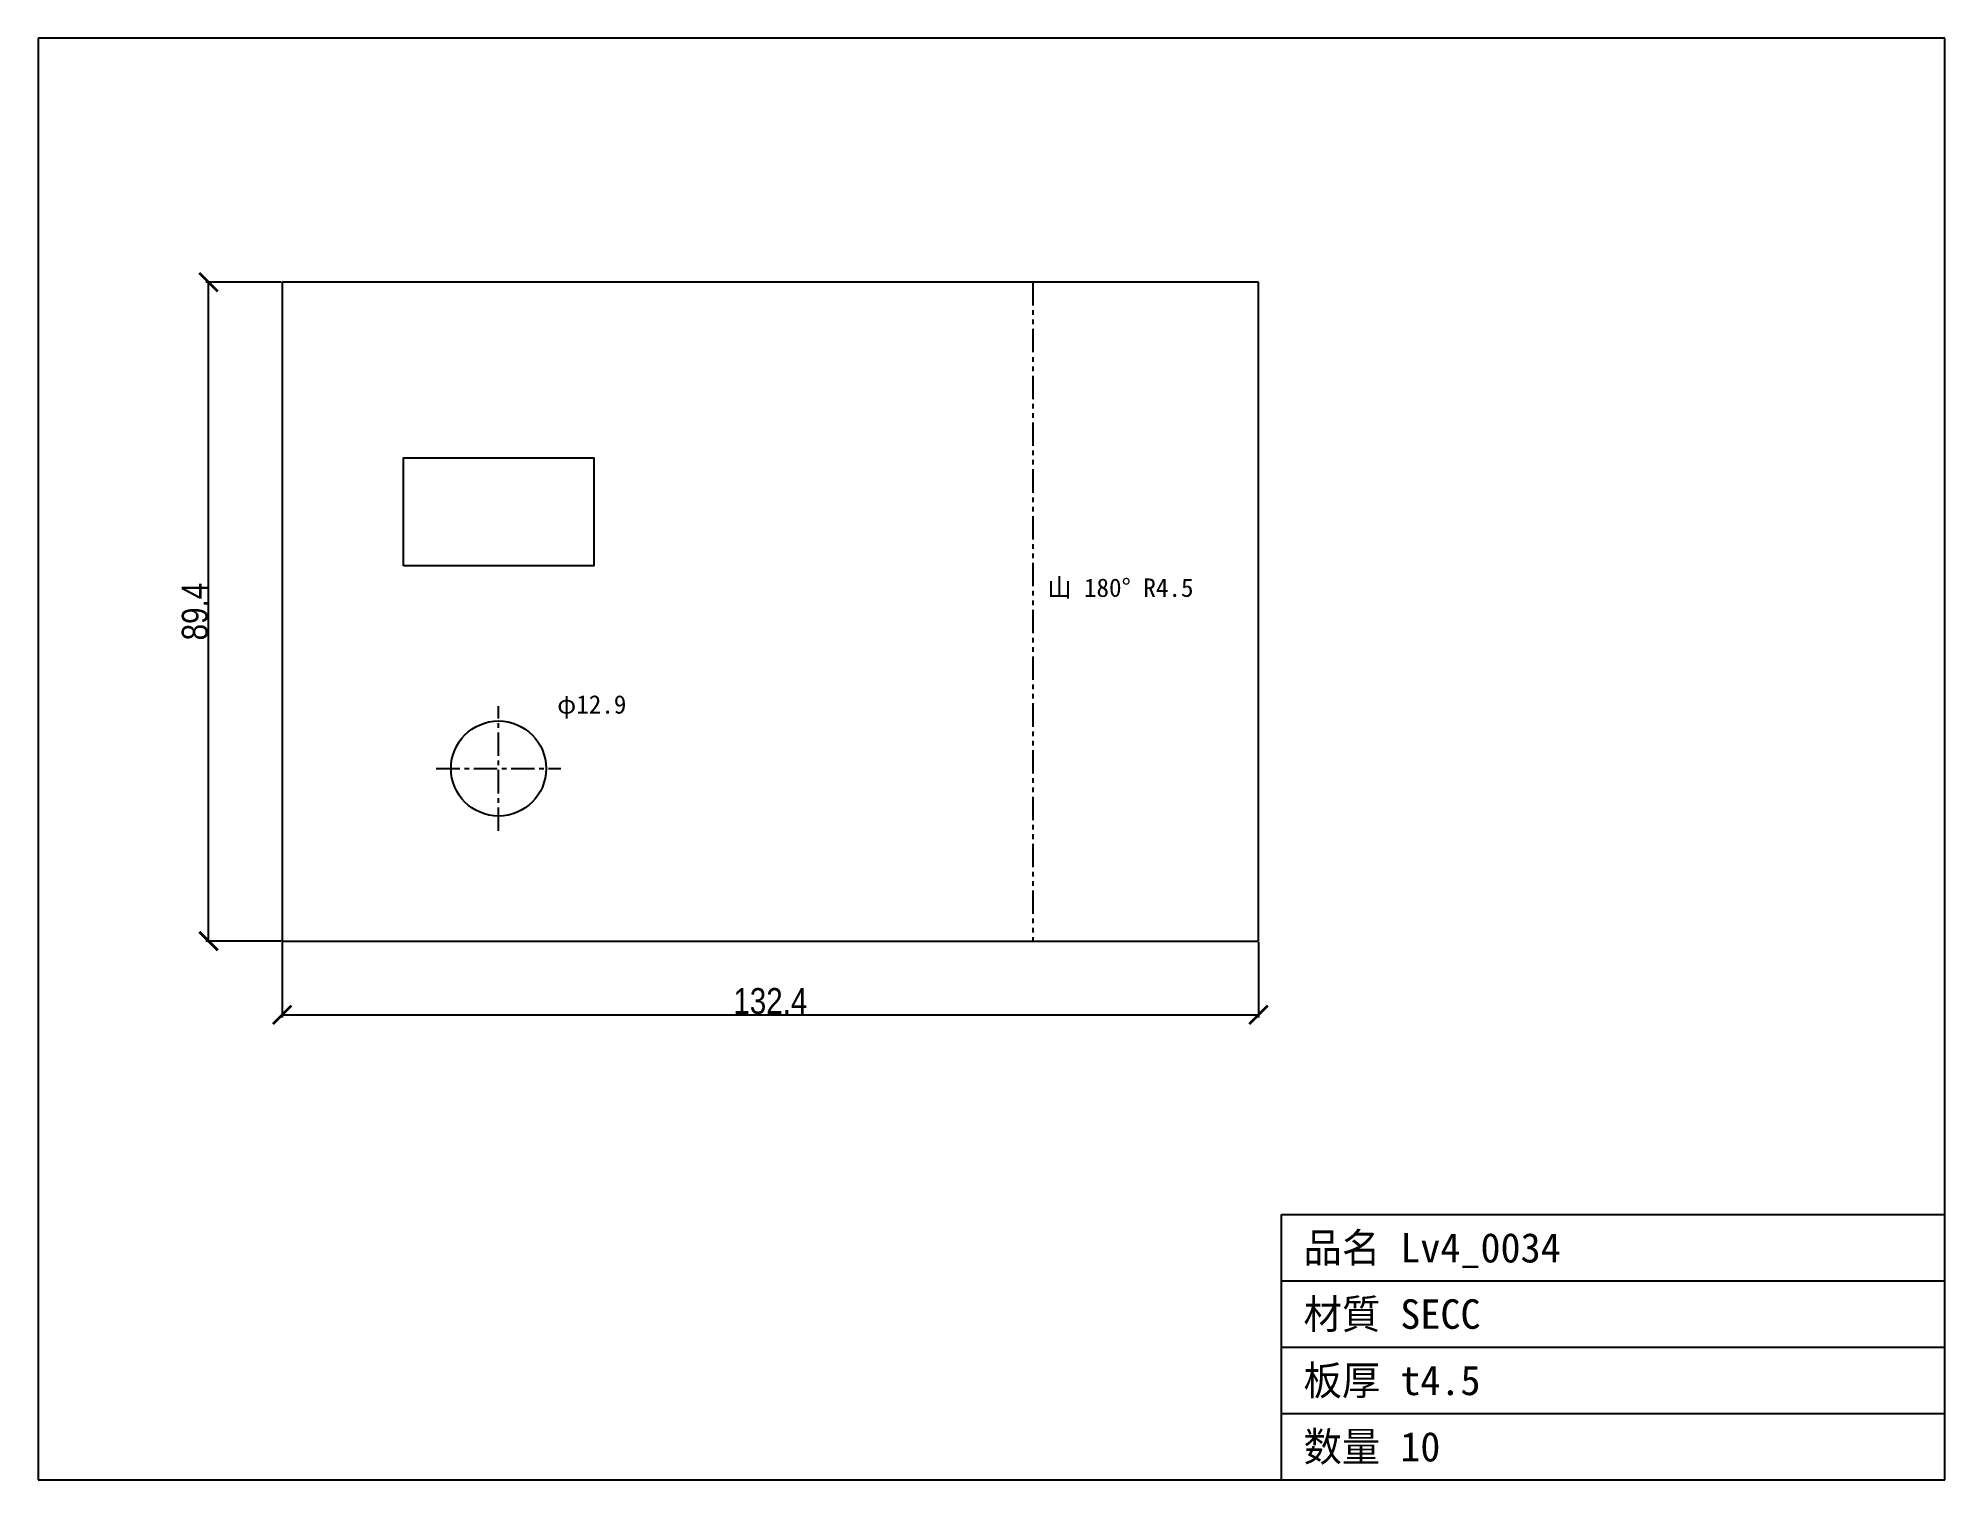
# Model space of a CAD drawing. Header units: millimetres. Extents: x -33 to 226, y -73 to 123.
import ezdxf

# ---------------------------------------------------------------- set-up
doc = ezdxf.new("R2010")
doc.units = ezdxf.units.MM
doc.linetypes.add('CENTER', pattern=[5.08, 3.175, -0.635, 0.635, -0.635])
doc.linetypes.add('PHANTOM', pattern=[6.35, 3.175, -0.635, 0.635, -0.635, 0.635, -0.635])
doc.styles.add('OpenSansCondensed-Light', font='OpenSansCondensed-Light.ttf')
doc.dimstyles.new('EZDXF', dxfattribs={"dimtxt": 0.25, "dimasz": 0.175, "dimexe": 0.375, "dimexo": 0.125, "dimgap": 0.1, "dimtad": 1, "dimlfac": 100, "dimzin": 12, "dimdsep": 46, "dimtxsty": 'OpenSansCondensed-Light', "dimblk": 'ARCHTICK', "dimcen": 2.5, "dimazin": 3, "dimtfac": 0.5, "dimtmove": 2, "dimatfit": 3})

# ---------------------------------------------------------------- blocks, each defined once
blk = doc.blocks.new('_ARCHTICK')
at = {"color": 0, "linetype": 'BYBLOCK', "const_width": 0.15}
blk.add_lwpolyline([(-0.5, -0.5), (0.5, 0.5)], dxfattribs=at)

msp = doc.modelspace()

# ---------------------------------------------------------------- linework, layer by layer
at = {"color": 7, "linetype": 'CONTINUOUS'}
for p, q in [((225.55, 122.53), (-33.11, 122.53)), ((-33.11, 122.53), (-33.11, -73.11)), ((225.55, -73.11), (225.55, 122.53)), ((0, 89.42), (0, 0)), ((132.44, 89.42), (0, 89.42)), ((132.44, 0), (132.44, 89.42)), ((0, 0), (32.9, 0)), ((32.9, 0), (47.65, 0)), ((47.65, 0), (89.33, 0)), ((89.33, 0), (132.44, 0)), ((135.55, -73.11), (135.55, -37.11)), ((135.55, -37.11), (225.55, -37.11)), ((135.55, -46.11), (225.55, -46.11)), ((135.55, -55.11), (225.55, -55.11)), ((135.55, -64.11), (225.55, -64.11)), ((-33.11, -73.11), (225.55, -73.11))]:
    msp.add_line(p, q, dxfattribs=at)
at = {"color": 3, "linetype": 'PHANTOM'}
msp.add_line((101.81, 89.42), (101.81, 0), dxfattribs=at)
at = {"color": 1, "linetype": 'CENTER'}
for p, q in [((29.35, 14.97), (29.35, 31.87)), ((20.9, 23.42), (37.8, 23.42))]:
    msp.add_line(p, q, dxfattribs=at)
at = {"color": 7, "linetype": 'CONTINUOUS'}
msp.add_lwpolyline([(16.46, 50.91), (16.46, 65.6), (42.26, 65.6), (42.26, 50.91)], close=True, dxfattribs=at)
msp.add_circle((29.35, 23.42), 6.45, dxfattribs=at)

# ---------------------------------------------------------------- texts
at = {"color": 2}
for s, height, p in [('山 180° R4.5', 2.5, (103.81, 46.71)), ('φ12.9', 2.5, (37.3, 30.87)), ('品名 Lv4_0034', 4, (138.55, -43.61)), ('材質 SECC', 4, (138.55, -52.61)), ('板厚 t4.5', 4, (138.55, -61.61)), ('数量 10', 4, (138.55, -70.61))]:
    msp.add_text(s, height=height, dxfattribs=at).set_placement(p)

# ---------------------------------------------------------------- dimensions: what is measured, and where the dimension line sits
at = {"color": 8}
msp.add_linear_dim(base=(-10, 0), p1=(0, 0), p2=(0, 89.42), angle=90, dimstyle='EZDXF', override={"dimtxt": 3.5, "dimasz": 2.5, "dimdec": 1, "dimlfac": 1}, dxfattribs=at).render()
msp.add_linear_dim(base=(0, -10), p1=(0, 0), p2=(132.44, 0), dimstyle='EZDXF', override={"dimtxt": 3.5, "dimasz": 2.5, "dimdec": 1, "dimlfac": 1}, dxfattribs=at).render()

doc.saveas('drawing.dxf')
